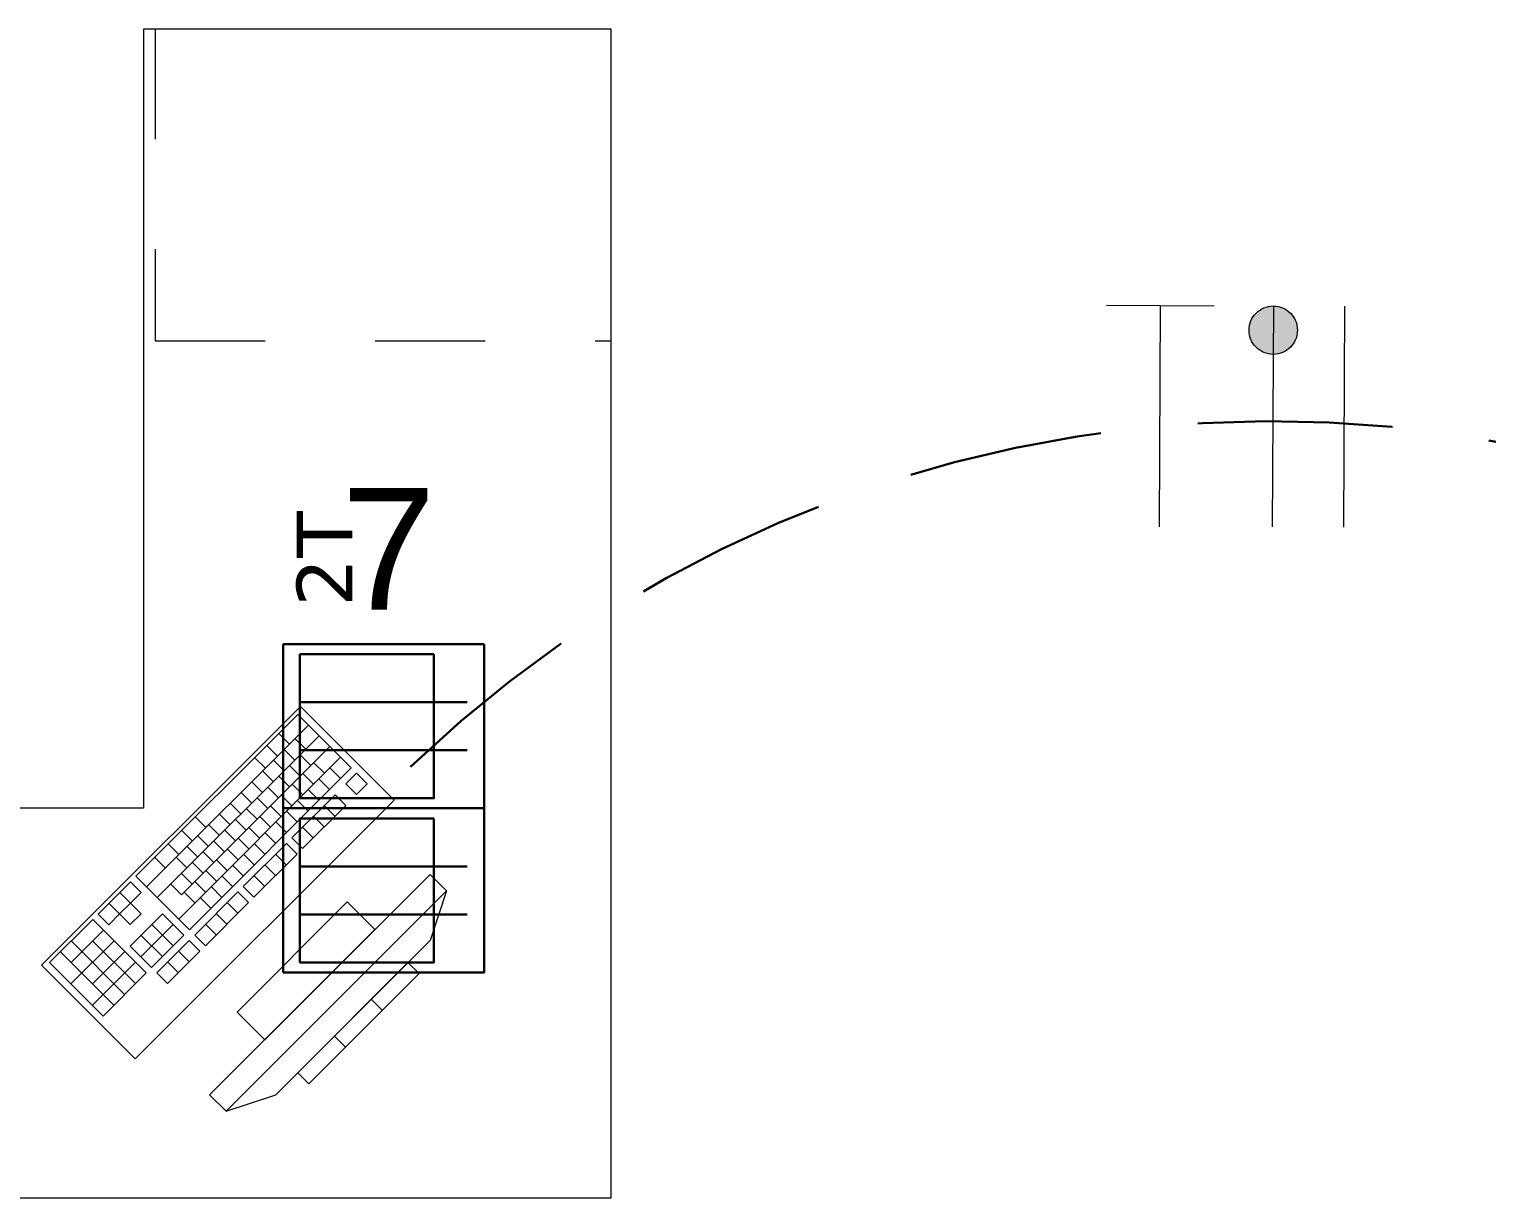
# Model space of a CAD drawing. Header units: inches. Extents: x -19 to 5698, y -728 to 92.
# Drawn here: x 224.212 to 226.083, y 5.288 to 6.788 of the extents above; entities that cross this region are included whole.
import ezdxf

# ---------------------------------------------------------------- set-up
doc = ezdxf.new("R2010")
doc.units = ezdxf.units.IN
doc.header["$MEASUREMENT"] = 0
for name, pattern in [('HIDDEN', [0.375, 0.25, -0.125]), ('Rayas', [0.282222, 0.141111, -0.141111]), ('RAYITAS', [0.375, 0.25, -0.125])]:
    doc.linetypes.add(name, pattern=pattern)
doc.layers.get('0').update_dxf_attribs({"color": 61})
for name, color, linetype, lineweight in [('00 conduct tomacorr', 120, 'HIDDEN', 30), ('00 IE LUZ EMERGENCIA', 253, 'Continuous', 0), ('T-TECHO-E', 150, 'Continuous', 20), ('TOMACORRIENTE', 22, 'RAYITAS', 9)]:
    doc.layers.add(name, color=color, linetype=linetype, lineweight=lineweight)
doc.layers.add('Interior - Mobiliario', color=7, linetype='Continuous')
doc.styles.add('Annotative', font='arial.ttf')

# ---------------------------------------------------------------- blocks, each defined once
blk = doc.blocks.new('CAJA POP UP 6 MODULOS')
at = {"layer": '00 conduct tomacorr', "linetype": 'Continuous'}
for p, q in [((-0.095, -0.165), (-0.095, -0.0151)), ((-0.052, -0.165), (-0.052, -0.0151)), ((0.052, -0.165), (0.052, -0.0151)), ((0.095, -0.165), (0.095, -0.0151)), ((0, -0.165), (0, -0.18))]:
    blk.add_line(p, q, dxfattribs=at)
for points in [[(-0.147, 0), (0.147, 0), (0.147, -0.18), (-0.147, -0.18)], [(0, 0), (0.147, 0), (0.147, -0.18), (0, -0.18)]]:
    blk.add_lwpolyline(points, close=True, dxfattribs=at)
for points in [[(-0.138, -0.045), (-0.009, -0.045), (-0.009, -0.165), (-0.138, -0.165), (-0.138, -0.045)], [(0.009, -0.045), (0.138, -0.045), (0.138, -0.165), (0.009, -0.165), (0.009, -0.045)]]:
    blk.add_lwpolyline(points, dxfattribs=at)
at = {"color": 1, "insert": (-0.1807, -0.168), "char_height": 0.05, "attachment_point": 1, "rotation": 180}
blk.add_mtext_dynamic_manual_height_columns('{\\fVerdana|b0|i0|c0|p34;2T}', width=0.000481, gutter_width=0.1561, heights=[0], dxfattribs=at)
blk = doc.blocks.new('a')
at = {"layer": 'TOMACORRIENTE', "ltscale": 0.05}
h = blk.add_hatch(color=4, dxfattribs=at)
edge = h.paths.add_edge_path()
edge.add_arc((0, 0.0752), 0.0211, 0, 360)
at = {"layer": 'TOMACORRIENTE', "color": 4}
for p, q in [((-0.1455, 0.0963), (-0.0515, 0.0963)), ((-0.0985, 0.0963), (-0.0985, -0.0966)), ((0, 0.0963), (0, -0.0963)), ((0.0623, -0.0963), (0.0623, 0.0963))]:
    blk.add_line(p, q, dxfattribs=at)
blk.add_circle((0, 0.0752), 0.0211, dxfattribs=at)
blk = doc.blocks.new('CABLE 3FACE')
at = {"layer": 'T-TECHO-E', "rotation": 59.94170052614085}
blk.add_blockref('a', (0, 0), dxfattribs=at)

msp = doc.modelspace()

# ---------------------------------------------------------------- linework, layer by layer
at = {"layer": '00 conduct tomacorr'}
msp.add_arc((225.8062, 4.6877, 0.0006), 1.5974, 44.0764, 136.4508, dxfattribs=at)
at = {"layer": 'Interior - Mobiliario', "color": 175, "linetype": 'Rayas', "lineweight": 13}
for p, q in [((224.3738, 6.7882), (224.3738, 6.3882)), ((224.3738, 6.3882), (224.9588, 6.3882))]:
    msp.add_line(p, q, dxfattribs=at)
at = {"layer": 'Interior - Mobiliario', "color": 175, "linetype": 'Continuous', "lineweight": 13}
for p, q in [((224.5568, 5.9087), (224.3491, 5.701)), ((224.5706, 5.895), (224.3628, 5.6873)), ((224.6254, 5.8401), (224.5568, 5.9087)), ((224.5843, 5.8813), (224.3766, 5.6735)), ((224.5326, 5.8844), (224.5463, 5.8707)), ((224.5532, 5.8777), (224.567, 5.8639)), ((224.598, 5.8675), (224.4076, 5.6771)), ((224.517, 5.8689), (224.5307, 5.8552)), ((224.5394, 5.8638), (224.5531, 5.8501)), ((224.56, 5.857), (224.5737, 5.8433)), ((224.6117, 5.8538), (224.404, 5.6461)), ((224.4177, 5.6324), (224.6254, 5.8401)), ((224.5014, 5.8533), (224.5152, 5.8396)), ((224.5117, 5.8361), (224.5254, 5.8224)), ((224.5255, 5.85), (224.5393, 5.8362)), ((224.5462, 5.8432), (224.5599, 5.8295)), ((224.5772, 5.8468), (224.5909, 5.8331)), ((224.5978, 5.84), (224.6116, 5.8263)), ((224.4979, 5.8223), (224.5116, 5.8086)), ((224.5323, 5.8293), (224.5461, 5.8156)), ((224.5495, 5.8191), (224.5632, 5.8054)), ((224.5634, 5.8329), (224.5771, 5.8192)), ((224.584, 5.8261), (224.5977, 5.8124)), ((224.6323, 5.8333), (224.6184, 5.8194)), ((224.6184, 5.8194), (224.6321, 5.8057)), ((224.6321, 5.8057), (224.646, 5.8195)), ((224.646, 5.8195), (224.6323, 5.8333)), ((224.484, 5.8084), (224.4977, 5.7947)), ((224.5046, 5.8016), (224.5184, 5.7879)), ((224.5185, 5.8155), (224.5322, 5.8018)), ((224.5357, 5.8052), (224.5494, 5.7915)), ((224.6046, 5.8056), (224.5492, 5.7502)), ((224.5563, 5.7984), (224.57, 5.7847)), ((224.5702, 5.8123), (224.5839, 5.7986)), ((224.6183, 5.7918), (224.6046, 5.8056)), ((224.4563, 5.7807), (224.47, 5.767)), ((224.4702, 5.7946), (224.4839, 5.7809)), ((224.4908, 5.7878), (224.5045, 5.7741)), ((224.5218, 5.7914), (224.5355, 5.7777)), ((224.5425, 5.7846), (224.5562, 5.7709)), ((224.5629, 5.7365), (224.6183, 5.7918)), ((224.5907, 5.7917), (224.6044, 5.778)), ((224.4253, 5.7771), (224.439, 5.7634)), ((224.4425, 5.7669), (224.4562, 5.7532)), ((224.4769, 5.7739), (224.4907, 5.7602)), ((224.4941, 5.7637), (224.5078, 5.75)), ((224.508, 5.7775), (224.5217, 5.7638)), ((224.5286, 5.7707), (224.5423, 5.757)), ((224.563, 5.764), (224.5767, 5.7503)), ((224.5769, 5.7779), (224.5906, 5.7642)), ((224.3907, 5.7425), (224.4044, 5.7288)), ((224.408, 5.7598), (224.4217, 5.7461)), ((224.4286, 5.753), (224.4423, 5.7393)), ((224.4493, 5.7462), (224.463, 5.7325)), ((224.4631, 5.7601), (224.4768, 5.7464)), ((224.4803, 5.7498), (224.494, 5.7361)), ((224.5423, 5.7432), (224.4869, 5.6879)), ((224.5009, 5.743), (224.5146, 5.7293)), ((224.5148, 5.7569), (224.5285, 5.7432)), ((224.556, 5.7295), (224.5423, 5.7432)), ((224.5492, 5.7502), (224.5629, 5.7365)), ((224.3734, 5.7252), (224.3871, 5.7115)), ((224.4009, 5.7253), (224.4146, 5.7116)), ((224.4148, 5.7392), (224.4285, 5.7255)), ((224.4354, 5.7324), (224.4491, 5.7187)), ((224.4664, 5.736), (224.4801, 5.7223)), ((224.4871, 5.7292), (224.5008, 5.7155)), ((224.5006, 5.6741), (224.556, 5.7295)), ((224.5284, 5.7294), (224.5421, 5.7157)), ((224.4077, 5.7047), (224.4214, 5.691)), ((224.4216, 5.7185), (224.4353, 5.7048)), ((224.4387, 5.7083), (224.4524, 5.6946)), ((224.4526, 5.7221), (224.4663, 5.7084)), ((224.4732, 5.7153), (224.4869, 5.7016)), ((224.5146, 5.7156), (224.5283, 5.7018)), ((224.3422, 5.694), (224.3007, 5.6525)), ((224.3559, 5.6803), (224.3422, 5.694)), ((224.3491, 5.701), (224.4177, 5.6324)), ((224.3939, 5.6908), (224.4076, 5.6771)), ((224.4249, 5.6944), (224.4386, 5.6807)), ((224.7265, 5.7034), (224.4437, 5.4205)), ((224.4455, 5.6877), (224.4592, 5.6739)), ((224.4594, 5.7015), (224.4731, 5.6878)), ((224.4869, 5.6879), (224.5006, 5.6741)), ((224.5007, 5.7017), (224.5144, 5.688)), ((224.7477, 5.6822), (224.7265, 5.7034)), ((224.3284, 5.6802), (224.3421, 5.6665)), ((224.3421, 5.6665), (224.3559, 5.6803)), ((224.411, 5.6806), (224.4248, 5.6669)), ((224.4799, 5.6809), (224.4246, 5.6255)), ((224.4317, 5.6738), (224.4454, 5.6601)), ((224.4383, 5.6118), (224.4937, 5.6672)), ((224.4649, 5.3993), (224.7477, 5.6822)), ((224.6204, 5.668), (224.479, 5.5266)), ((224.4937, 5.6672), (224.4799, 5.6809)), ((224.6558, 5.6327), (224.6204, 5.668)), ((224.7477, 5.6822), (224.7265, 5.6185)), ((224.3007, 5.6525), (224.3144, 5.6388)), ((224.3144, 5.6388), (224.3282, 5.6526)), ((224.3145, 5.6663), (224.3282, 5.6526)), ((224.3421, 5.6665), (224.3282, 5.6526)), ((224.3282, 5.6526), (224.3419, 5.6389)), ((224.3833, 5.6529), (224.3418, 5.6114)), ((224.3419, 5.6389), (224.3558, 5.6528)), ((224.3558, 5.6528), (224.3421, 5.6665)), ((224.4108, 5.6255), (224.3833, 5.6529)), ((224.4522, 5.6532), (224.466, 5.6395)), ((224.4661, 5.6671), (224.4798, 5.6534)), ((224.2937, 5.6456), (224.2383, 5.5902)), ((224.3075, 5.6319), (224.2659, 5.5903)), ((224.3623, 5.577), (224.2937, 5.6456)), ((224.3971, 5.6392), (224.3555, 5.5976)), ((224.3695, 5.6391), (224.3969, 5.6116)), ((224.4384, 5.6394), (224.4521, 5.6257)), ((224.5144, 5.4912), (224.6558, 5.6327)), ((224.3212, 5.6181), (224.2658, 5.5628)), ((224.266, 5.6179), (224.3346, 5.5493)), ((224.2936, 5.618), (224.3485, 5.5632)), ((224.3418, 5.6114), (224.3692, 5.5839)), ((224.3556, 5.6252), (224.3831, 5.5978)), ((224.3692, 5.5839), (224.4108, 5.6255)), ((224.4176, 5.6186), (224.3761, 5.5771)), ((224.4313, 5.6049), (224.4176, 5.6186)), ((224.4246, 5.6255), (224.4383, 5.6118)), ((224.7265, 5.6185), (224.5285, 5.4205)), ((224.2522, 5.604), (224.3208, 5.5355)), ((224.3349, 5.6044), (224.2933, 5.5629)), ((224.3898, 5.5634), (224.4313, 5.6049)), ((224.4038, 5.6048), (224.4175, 5.5911)), ((224.2383, 5.5902), (224.3069, 5.5216)), ((224.3486, 5.5907), (224.2932, 5.5353)), ((224.3069, 5.5216), (224.3623, 5.577)), ((224.3761, 5.5771), (224.3898, 5.5634)), ((224.3899, 5.5909), (224.4036, 5.5772)), ((224.6982, 5.5902), (224.5568, 5.4488)), ((224.5709, 5.4347), (224.7124, 5.5761)), ((224.7124, 5.5761), (224.6982, 5.5902)), ((224.6511, 5.5431), (224.6652, 5.5289)), ((224.479, 5.5266), (224.5144, 5.4912)), ((224.6039, 5.4959), (224.6181, 5.4818)), ((224.5568, 5.4488), (224.5709, 5.4347)), ((224.4437, 5.4205), (224.4649, 5.3993)), ((224.4649, 5.3993), (224.5285, 5.4205))]:
    msp.add_line(p, q, dxfattribs=at)
at = {"layer": 'Interior - Mobiliario', "color": 175, "linetype": 'Continuous', "lineweight": 13, "flags": 128}
for points in [[(224.9588, 5.2882), (224.9588, 6.7882), (224.3588, 6.7882), (224.3588, 5.7882), (223.6588, 5.7882), (223.6588, 5.2882)], [(224.6805, 5.7988), (224.5603, 5.919), (224.228, 5.5867), (224.3482, 5.4665)]]:
    msp.add_lwpolyline(points, close=True, dxfattribs=at)

# ---------------------------------------------------------------- block references
at = {"layer": '00 conduct tomacorr'}
for name, p, xscale, yscale, zscale, rotation in [('CABLE 3FACE', (225.8079, 6.2911), 1.47256122672843, 1.47256122672843, 1.47256122672843, 299.7894777823319), ('CAJA POP UP 6 MODULOS', (224.796, 5.7882, -0.0001), 1.432830642179531, 1.432830642179531, 1.432830642179531, 269.9999999999999)]:
    msp.add_blockref(name, p, dxfattribs=dict(at, xscale=xscale, yscale=yscale, zscale=zscale, rotation=rotation))

# ---------------------------------------------------------------- texts
at = {"layer": '00 IE LUZ EMERGENCIA', "style": 'Annotative'}
msp.add_attdef('7', (224.6125, 6.043, 0), '', height=0.1562, dxfattribs=at)

doc.saveas('drawing.dxf')
